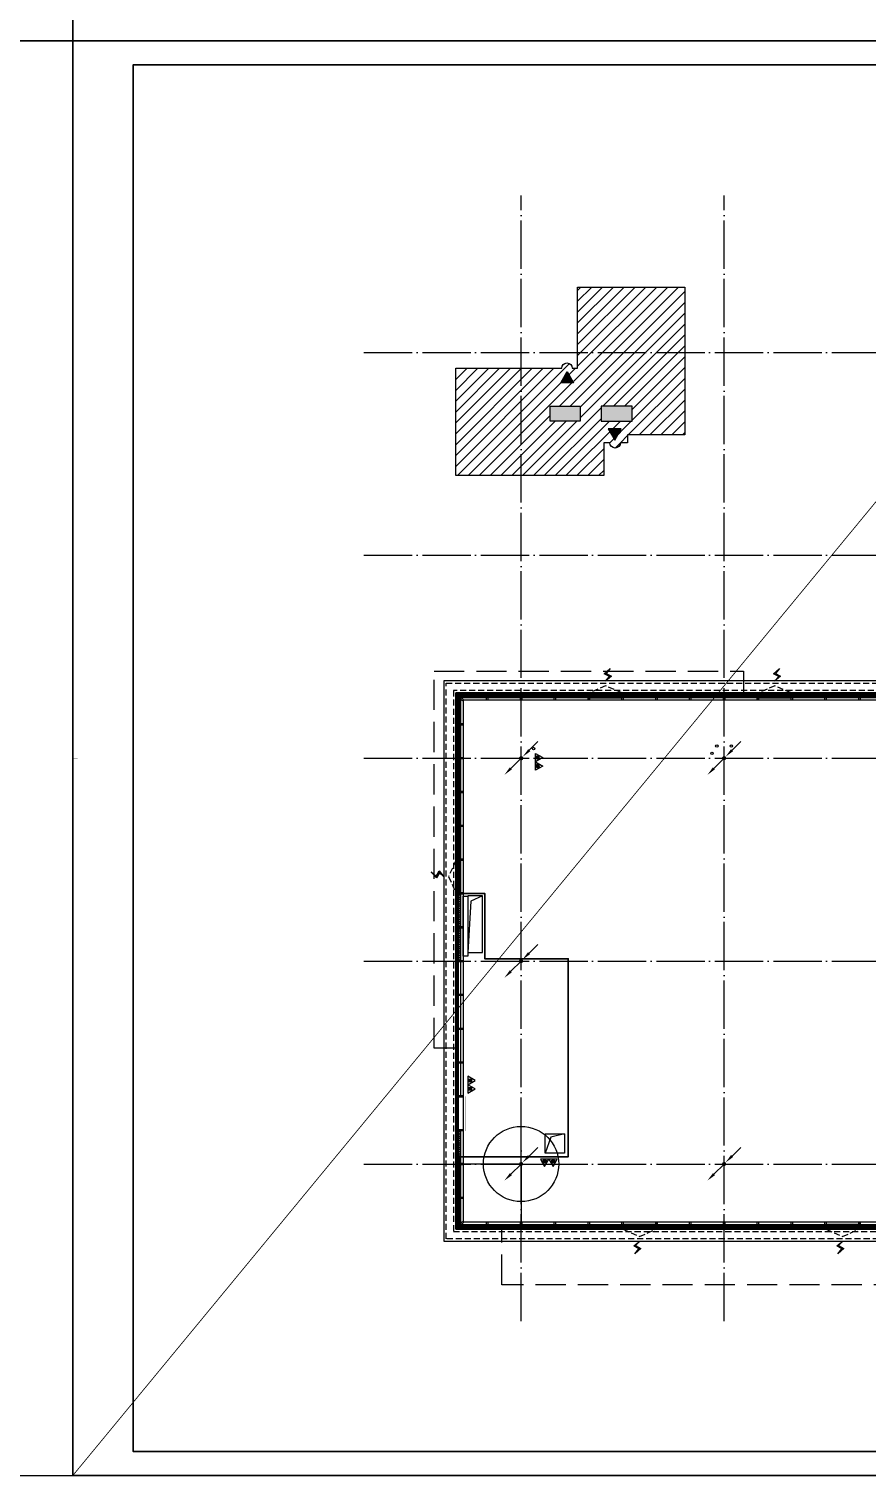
# Model space of a CAD drawing. Extents: x -292644 to 830497, y -12918 to 491457.
# Drawn here: x -20361 to 14315, y -12918 to 46989 of the extents above; entities that cross this region are included whole.
import ezdxf
from ezdxf.xclip import XClip

# ---------------------------------------------------------------- set-up
doc = ezdxf.new("R2010")
doc.units = 0
doc.header["$LTSCALE"] = 1000
doc.header["$MEASUREMENT"] = 0
for name, pattern in [('10#楼幕墙$0$DASH', [0.35, 0.25, -0.1]), ('104-10 轴网$0$DOTE', [2.42, 2, -0.2, 0.02, -0.2]), ('CENTER2', [1.125, 0.75, -0.125, 0.125, -0.125]), ('X-104 8#10#平面_t3$0$109-34 轴网$0$L1$0$$AUDIT_BAD_LTYPE1', [0]), ('X-104 8#10#平面_t3$0$CACHE', [0.375, 0.25, -0.125]), ('X-104 8#10#平面_t3$0$DASH', [0.35, 0.25, -0.1])]:
    doc.linetypes.add(name, pattern=pattern)
doc.layers.get('0').update_dxf_attribs({"linetype": 'CONTINUOUS'})
doc.layers.get('Defpoints').update_dxf_attribs({"linetype": 'CONTINUOUS'})
doc.layers.add('10#楼幕墙$0$04-不打印_辅助线', color=165, linetype='CONTINUOUS', plot=False)
doc.layers.add('X-104 8#10#平面_t3$0$04-不打印_辅助线', color=165, linetype='CONTINUOUS', plot=False)
for name, color, linetype in [('10#楼幕墙$0$04-电动窗', 1, 'CONTINUOUS'), ('10#楼幕墙$0$A-C_玻璃幕墙', 140, 'CONTINUOUS'), ('10#楼幕墙$0$A-C_窗', 140, 'CONTINUOUS'), ('10#楼幕墙$0$A-C_窗b', 191, 'CONTINUOUS'), ('10#楼幕墙$0$A-金属背板', 30, 'CONTINUOUS'), ('104-10 轴网$0$A_AXIS-轴线', 36, '104-10 轴网$0$DOTE'), ('LWIRE', 4, 'CONTINUOUS'), ('WIRE-消防广播', 2, 'CENTER2'), ('X-104 8#10#平面_t3$0$05-填充_156', 156, 'CONTINUOUS'), ('X-104 8#10#平面_t3$0$05-填充_天正', 26, 'CONTINUOUS'), ('X-104 8#10#平面_t3$0$A-O_分水线', 127, 'CONTINUOUS'), ('X-104 8#10#平面_t3$0$A-O_屋面', 201, 'CONTINUOUS'), ('X-104 8#10#平面_t3$0$A-O_散水', 134, 'CONTINUOUS'), ('X-104 8#10#平面_t3$0$A-TECH_结构', 21, 'CONTINUOUS'), ('X-104 8#10#平面_t3$0$A_STR-砼柱', 51, 'CONTINUOUS'), ('X-104 8#10#平面_t3$0$E-立面轮廓', 241, 'CONTINUOUS'), ('X-104 8#10#平面_t3$0$水-消火栓', 41, 'CONTINUOUS'), ('X-104 8#10#平面_t3$0$水-雨水管', 4, 'X-104 8#10#平面_t3$0$TG_Y')]:
    doc.layers.add(name, color=color, linetype=linetype)
doc.layers.add('X-104 8#10#平面_t3$0$000套内', color=226, linetype='CONTINUOUS', lineweight=30, plot=False)
doc.layers.get('X-104 8#10#平面_t3$0$A-O_分水线').off()
doc.styles.get("Standard").update_dxf_attribs({"font": 'gbenor.shx', "bigfont": 'gbcbig.shx'})
doc.styles.add('X-104 8#10#平面_t3$0$TG_LINETYPE', font='romans2.shx', dxfattribs={"width": 0.8, "height": 3, "bigfont": 'hzdf2.shx'})
doc.linetypes.add('X-104 8#10#平面_t3$0$TG_Y', pattern='A,5,-0.3,["Y",X-104 8#10#平面_t3$0$TG_LINETYPE,S=0.1,R=0,X=-0.23,Y=-0.15],0', length=5.3)

# ---------------------------------------------------------------- blocks, each defined once
blk = doc.blocks.new('图框-A1')
for points, const_width in [([(0, 0), (841, 0), (841, 594), (0, 594)], 0.05), ([(766, 584), (25, 584), (25, 10), (766, 10)], 0.5)]:
    blk.add_lwpolyline(points, close=True, dxfattribs=dict(const_width=const_width))
at = {"const_width": 0.05}
blk.add_lwpolyline([(0, 297), (2, 297)], dxfattribs=at)
blk = doc.blocks.new('104-10 轴网')
at = {"layer": '104-10 轴网$0$A_AXIS-轴线', "linetype": '104-10 轴网$0$DOTE'}
for p, q in [((0, -6500), (0, 40100)), ((8400, -6500), (8400, 40100)), ((-6500, 33600), (48500, 33600)), ((-6500, 25200), (48500, 25200)), ((-6500, 16800), (48500, 16800)), ((-6500, 8400), (48500, 8400)), ((-6500, 0), (48500, 0))]:
    blk.add_line(p, q, dxfattribs=at)
at = {"layer": 'Defpoints'}
blk.add_lwpolyline([(-16050, 45500), (58050, 45500), (58050, -11900), (-16050, -11900)], close=True, dxfattribs=at)
blk = doc.blocks.new('104-8910 结构')
at = {"layer": 'Defpoints'}
blk.add_lwpolyline([(-19000, -118200), (61000, -118200), (61000, 41800), (-19000, 41800)], close=True, dxfattribs=at)
blk = doc.blocks.new('X-104 8#10#平面_t3$0$yteiteru7y6')
at = {"layer": 'X-104 8#10#平面_t3$0$A-TECH_结构'}
for points in [[(43600, 25200), (44000, 25200), (44000, 23900), (43600, 23900)], [(17550, 10050), (17550, 8750), (17000, 8750), (17181, 9940)], [(17550, 8750), (17000, 8750), (17000, 10050), (17550, 10050)], [(33550, 10050), (33550, 8750), (32950, 8750), (33138, 9881)]]:
    blk.add_lwpolyline(points, close=True, dxfattribs=at)
at = {"layer": 'X-104 8#10#平面_t3$0$A-TECH_结构', "linetype": 'X-104 8#10#平面_t3$0$109-34 轴网$0$L1$0$$AUDIT_BAD_LTYPE1'}
blk.add_lwpolyline([(44000, 25200), (43777, 25047), (43600, 23900)], dxfattribs=at)
at = {"layer": 'X-104 8#10#平面_t3$0$A-TECH_结构'}
for points in [[(-1600, 11100), (-2085, 10876), (-2200, 8750)], [(44200, 8200), (43644, 8094), (43200, 6650)]]:
    blk.add_lwpolyline(points, dxfattribs=at)
at = {"layer": 'X-104 8#10#平面_t3$0$A-TECH_结构', "linetype": 'X-104 8#10#平面_t3$0$109-34 轴网$0$L1$0$$AUDIT_BAD_LTYPE1'}
for points in [[(-2200, 8750), (-1600, 8750), (-1600, 11100), (-2200, 11100)], [(33550, 8750), (32950, 8750), (32950, 10050), (33550, 10050)], [(43200, 8200), (44200, 8200), (44200, 6650), (43200, 6650)]]:
    blk.add_lwpolyline(points, close=True, dxfattribs=at)
blk = doc.blocks.new('X-104 8#10#平面_t3$0$rhyseuyi')
at = {"layer": 'X-104 8#10#平面_t3$0$A-TECH_结构', "linetype": 'X-104 8#10#平面_t3$0$109-34 轴网$0$L1$0$$AUDIT_BAD_LTYPE1'}
blk.add_lwpolyline([(22550, 20800), (22550, 36250), (44650, 36250), (44650, 5750), (33550, 5750), (33550, 2800), (27850, 2800), (27850, -2650), (-2650, -2650), (-2650, 19450), (17800, 19450), (17800, 20800)], close=True, dxfattribs=at)
blk = doc.blocks.new('10#楼幕墙$0$2')
for points in [[(-199772, 234016), (-199772, 236514)], [(-199772, 234016), (-202271, 234016)], [(-199772, 234016), (-199772, 231517)], [(-199772, 234016), (-197274, 234016)]]:
    blk.add_lwpolyline(points)
blk.add_circle((-199772, 234016), 1557)
blk = doc.blocks.new('10#楼幕墙$0$ii')
blk.add_lwpolyline([(-1340, 0), (0, 0), (0, -150), (-1340, -150)], close=True)
blk = doc.blocks.new('10#楼幕墙$0$$TCHSYS$WIN2D')
for p, q in [((-0.5, 0.5), (0.5, 0.5)), ((-0.5, 0.5), (-0.5, -0.5)), ((0.5, 0.5), (0.5, -0.5)), ((0.5, 0.167), (-0.5, 0.167)), ((0.5, -0.167), (-0.5, -0.167)), ((-0.5, -0.5), (0.5, -0.5))]:
    blk.add_line(p, q)
blk = doc.blocks.new('10#楼幕墙$0$开启扇')
at = {"layer": '10#楼幕墙$0$04-电动窗'}
h = blk.add_hatch(color=1, dxfattribs=at)
h.dxf.hatch_style = 1
h.paths.add_polyline_path([(681, 540), (510, 729), (726, 846), (478, 1066), (647, 856), (430, 739)])
at = {"linetype": '10#楼幕墙$0$DASH'}
blk.add_lwpolyline([(0, 50), (670, 350), (1340, 50)], dxfattribs=at)
at = {"layer": '10#楼幕墙$0$04-电动窗', "color": 1}
blk.add_lwpolyline([(681, 540), (510, 729), (726, 846), (478, 1066), (647, 856), (430, 739), (681, 540)], close=True, dxfattribs=at)
at = {"xscale": -1340, "yscale": 300, "zscale": 1340, "rotation": 180}
blk.add_blockref('10#楼幕墙$0$$TCHSYS$WIN2D', (670, -100), dxfattribs=at)
blk = doc.blocks.new('10#楼幕墙$0$$WINLIB2D$00000039')
at = {"color": 0}
for points in [[(-0.5, 0.5), (-0.5, -0.5)], [(0.5, 0.5), (-0.5, 0.5)], [(0.5, -0.5), (0.5, 0.5)], [(-0.5, 0.167), (0.5, 0.167)], [(-0.452, -0.167), (-0.5, 0.084)], [(-0.384, -0.167), (-0.448, 0.167)], [(-0.316, -0.167), (-0.38, 0.167)], [(-0.248, -0.167), (-0.312, 0.167)], [(-0.18, -0.167), (-0.244, 0.167)], [(-0.112, -0.167), (-0.176, 0.167)], [(-0.044, -0.167), (-0.108, 0.167)], [(0.024, -0.167), (-0.04, 0.167)], [(0.092, -0.167), (0.028, 0.167)], [(0.16, -0.167), (0.096, 0.167)], [(0.228, -0.167), (0.164, 0.167)], [(0.296, -0.167), (0.232, 0.167)], [(0.364, -0.167), (0.3, 0.167)], [(0.432, -0.167), (0.368, 0.167)], [(0.5, -0.167), (0.436, 0.167)], [(-0.5, -0.167), (0.5, -0.167)], [(0.5, -0.5), (-0.5, -0.5)]]:
    blk.add_lwpolyline(points, dxfattribs=at)
blk = doc.blocks.new('10#楼幕墙')
at = {"layer": '10#楼幕墙$0$04-不打印_辅助线'}
for points in [[(-18550, 46500), (65550, 46500), (65550, 105900), (-18550, 105900)], [(-18550, -12900), (65550, -12900), (65550, 46500), (-18550, 46500)], [(22600, 20800), (17800, 20800), (17800, 19400), (-2600, 19400), (-2600, -2600), (27800, -2600), (27800, 2800), (33500, 2800), (33500, 5800), (44600, 5800), (44600, 36200), (22600, 36200)]]:
    blk.add_lwpolyline(points, close=True, dxfattribs=at)
at = {"layer": '10#楼幕墙$0$A-C_玻璃幕墙'}
for points in [[(18030, 19500), (-2700, 19500), (-2700, -2700), (27900, -2700), (27900, 4100), (29205, 4100)], [(17970, 19450), (-2650, 19450), (-2650, 2830)], [(17970, 19300), (-2500, 19300), (-2500, 2830)], [(18030, 19200), (-2400, 19200), (-2400, -2400), (27600, -2400), (27600, 4400), (28128, 4400)], [(-2500, 1370), (-2500, -2500), (27700, -2500), (27700, 4300), (28130, 4300)], [(-2650, 1370), (-2650, -2650), (27850, -2650), (27850, 4150), (28130, 4150)]]:
    blk.add_lwpolyline(points, dxfattribs=at)
for points in [[(-2671, 19429), (-2629, 19471), (-2379, 19221), (-2421, 19179)], [(-1370, 19200), (-1430, 19200), (-1430, 19500), (-1370, 19500)], [(30, 19200), (-30, 19200), (-30, 19500), (30, 19500)], [(1430, 19200), (1370, 19200), (1370, 19500), (1430, 19500)], [(2830, 19200), (2770, 19200), (2770, 19500), (2830, 19500)], [(4230, 19200), (4170, 19200), (4170, 19500), (4230, 19500)], [(5630, 19200), (5570, 19200), (5570, 19500), (5630, 19500)], [(7030, 19200), (6970, 19200), (6970, 19500), (7030, 19500)], [(8430, 19200), (8370, 19200), (8370, 19500), (8430, 19500)], [(9830, 19200), (9770, 19200), (9770, 19500), (9830, 19500)], [(11230, 19200), (11170, 19200), (11170, 19500), (11230, 19500)], [(12630, 19200), (12570, 19200), (12570, 19500), (12630, 19500)], [(14030, 19200), (13970, 19200), (13970, 19500), (14030, 19500)], [(-2400, 18230), (-2400, 18170), (-2700, 18170), (-2700, 18230)], [(-2400, 16830), (-2400, 16770), (-2700, 16770), (-2700, 16830)], [(-2400, 15430), (-2400, 15370), (-2700, 15370), (-2700, 15430)], [(-2400, 14030), (-2400, 13970), (-2700, 13970), (-2700, 14030)], [(-2400, 12630), (-2400, 12570), (-2700, 12570), (-2700, 12630)], [(-2400, 11230), (-2400, 11170), (-2700, 11170), (-2700, 11230)], [(-2400, 9830), (-2400, 9770), (-2700, 9770), (-2700, 9830)], [(-2400, 8430), (-2400, 8370), (-2700, 8370), (-2700, 8430)], [(-2400, 7030), (-2400, 6970), (-2700, 6970), (-2700, 7030)], [(-2400, 5630), (-2400, 5570), (-2700, 5570), (-2700, 5630)], [(-2400, 4230), (-2400, 4170), (-2700, 4170), (-2700, 4230)], [(-2400, 2830), (-2400, 2770), (-2700, 2770), (-2700, 2830)], [(-2400, 1430), (-2400, 1370), (-2700, 1370), (-2700, 1430)], [(-2400, 30), (-2400, -30), (-2700, -30), (-2700, 30)], [(-2400, -1370), (-2400, -1430), (-2700, -1430), (-2700, -1370)], [(-2650, -2608), (-2608, -2650), (-2379, -2421), (-2421, -2379)], [(-1370, -2700), (-1430, -2700), (-1430, -2400), (-1370, -2400)], [(30, -2700), (-30, -2700), (-30, -2400), (30, -2400)], [(1430, -2700), (1370, -2700), (1370, -2400), (1430, -2400)], [(2830, -2700), (2770, -2700), (2770, -2400), (2830, -2400)], [(4230, -2700), (4170, -2700), (4170, -2400), (4230, -2400)], [(5630, -2700), (5570, -2700), (5570, -2400), (5630, -2400)], [(7030, -2700), (6970, -2700), (6970, -2400), (7030, -2400)], [(8430, -2700), (8370, -2700), (8370, -2400), (8430, -2400)], [(9830, -2700), (9770, -2700), (9770, -2400), (9830, -2400)], [(11230, -2700), (11170, -2700), (11170, -2400), (11230, -2400)], [(12630, -2700), (12570, -2700), (12570, -2400), (12630, -2400)], [(14030, -2700), (13970, -2700), (13970, -2400), (14030, -2400)]]:
    blk.add_lwpolyline(points, close=True, dxfattribs=at)
at = {"layer": '10#楼幕墙$0$A-金属背板'}
for points in [[(-2620, 8370), (-2620, 7030), (-2600, 7030), (-2600, 8370)], [(-2620, 6970), (-2620, 5630), (-2600, 5630), (-2600, 6970)], [(-2620, 5570), (-2620, 4230), (-2600, 4230), (-2600, 5570)], [(-2620, 4170), (-2620, 2830), (-2600, 2830), (-2600, 4170)], [(-2620, 1370), (-2620, 30), (-2600, 30), (-2600, 1370)]]:
    blk.add_lwpolyline(points, close=True, dxfattribs=at)
at = {"layer": '10#楼幕墙$0$04-不打印_辅助线'}
blk.add_blockref('10#楼幕墙$0$2', (199772, -234016), dxfattribs=at)
at = {"layer": '10#楼幕墙$0$A-C_玻璃幕墙', "xscale": -1}
for p in [(4170, 19450), (11170, 19450)]:
    blk.add_blockref('10#楼幕墙$0$开启扇', p, dxfattribs=at)
at = {"layer": '10#楼幕墙$0$A-C_玻璃幕墙'}
for p in [(1370, 19450), (8370, 19450), (9770, 19450)]:
    blk.add_blockref('10#楼幕墙$0$ii', p, dxfattribs=at)
for p, rotation in [((-2650, 16770), 90), ((-2650, -30), 90), ((30, -2650), 180), ((7030, -2650), 180), ((8430, -2650), 180)]:
    blk.add_blockref('10#楼幕墙$0$ii', p, dxfattribs=dict(at, rotation=rotation))
at = {"layer": '10#楼幕墙$0$A-C_玻璃幕墙', "xscale": -1, "rotation": 180}
blk.add_blockref('10#楼幕墙$0$开启扇', (12630, -2650), dxfattribs=at)
at = {"layer": '10#楼幕墙$0$A-C_窗', "xscale": 1340, "yscale": 300.0000000000001, "zscale": -1340, "rotation": 90}
for p in [(-2550, 10500), (-2550, 9100)]:
    blk.add_blockref('10#楼幕墙$0$$WINLIB2D$00000039', p, dxfattribs=at)
at = {"layer": '10#楼幕墙$0$A-C_窗b', "color": 4, "xscale": -1}
for p, rotation in [((-2650, 12570), 90), ((4230, -2650), 180)]:
    blk.add_blockref('10#楼幕墙$0$开启扇', p, dxfattribs=dict(at, rotation=rotation))
at = {"layer": 'Defpoints', "color": 2, "xscale": 1340, "yscale": 300.0000000000001, "zscale": -1340, "rotation": 90}
blk.add_blockref('10#楼幕墙$0$$WINLIB2D$00000039', (-2550, 700), dxfattribs=at)
blk = doc.blocks.new('X-104 8#10#平面_t3$0$gfdsaewqe')
h = blk.add_hatch(color=4)
h.dxf.hatch_style = 1
h.paths.add_polyline_path([(0, 0), (-2072, 1196), (-2072, -1196)])
at = {"color": 4}
blk.add_lwpolyline([(0, 0), (-2072, 1196), (-2072, -1196)], close=True, dxfattribs=at)
blk = doc.blocks.new('X-104 8#10#平面_t3$0$$TWTSYS$00000546')
h = blk.add_hatch()
h.set_pattern_fill('ANSI31', color=256, scale=200, style=0)
h.set_pattern_definition([(45, (-38543.802, -6670.83), (-17.67767, 17.67767), [])])
h.paths.add_polyline_path([(-65, 174), (65, 174), (65, 44), (-65, 44)])
for points in [[(0, 344), (-198, 0), (198, 0)], [(-65, 174), (65, 174), (65, 44), (-65, 44)]]:
    blk.add_lwpolyline(points, close=True)
blk = doc.blocks.new('X-104 8#10#平面_t3$0$A$C46662BA1')
at = {"layer": 'X-104 8#10#平面_t3$0$水-消火栓'}
blk.add_circle((520, 17200), 50, dxfattribs=at)
at = {"layer": 'X-104 8#10#平面_t3$0$水-雨水管', "linetype": 'Continuous'}
blk.add_circle((7900, 17000), 50, dxfattribs=at)
at = {"layer": 'X-104 8#10#平面_t3$0$水-雨水管', "color": 160, "linetype": 'Continuous'}
for centre in [(8100, 17300), (8700, 17300)]:
    blk.add_circle(centre, 50, dxfattribs=at)
at = {"layer": 'X-104 8#10#平面_t3$0$水-消火栓', "yscale": 0.88, "zscale": 0.88}
for p, xscale, rotation in [((600, 16825), -0.88, 270), ((600, 16475), -0.88, 270), ((-2200, 3457), 0.88, 270), ((-2200, 3108), 0.88, 270), ((975, 200), 0.88, 179.9999999999992), ((1325, 200), 0.88, 179.9999999999992)]:
    blk.add_blockref('X-104 8#10#平面_t3$0$$TWTSYS$00000546', p, dxfattribs=dict(at, xscale=xscale, rotation=rotation))
blk = doc.blocks.new('X-104 8#10#平面_t3$0$rfdsgdfhgh')
at = {"layer": 'X-104 8#10#平面_t3$0$A-TECH_结构', "linetype": 'X-104 8#10#平面_t3$0$109-34 轴网$0$L1$0$$AUDIT_BAD_LTYPE1'}
blk.add_lwpolyline([(-850, 850), (-50, 850), (-50, 50), (-850, 50)], close=True, dxfattribs=at)
blk.add_lwpolyline([(-50, 850), (-617, 705.5), (-850, 50)], dxfattribs=at)
blk = doc.blocks.new('X-104 8#10#平面_t3')
at = {"layer": 'X-104 8#10#平面_t3$0$05-填充_156'}
h = blk.add_hatch(dxfattribs=at)
h.set_pattern_fill('ANSI31', color=256, scale=200)
h.set_pattern_definition([(45, (-62199.3, 69511.3), (-224.5064, 224.5064), [])])
h.paths.add_polyline_path([(6780, 36300), (2340, 36300), (2340, 32940), (2120, 32940, 1), (1680, 32940), (1080, 32940), (-2700, 32940), (-2700, 28500), (3420, 28500), (3420, 29860), (3672, 29860, 1), (4112, 29860), (4410, 29860), (4410, 30180), (6780, 30180)])
h.paths.add_polyline_path([(4600, 31370), (4600, 30750), (3310, 30750), (3310, 31370)], flags=16)
h.paths.add_polyline_path([(2450, 31370), (2450, 30750), (1200, 30750), (1200, 31370)], flags=16)
at = {"layer": 'X-104 8#10#平面_t3$0$05-填充_天正'}
h = blk.add_hatch(color=256, dxfattribs=at)
h.dxf.hatch_style = 1
h.paths.add_polyline_path([(1200, 31370), (2450, 31370), (2450, 30750), (1200, 30750)])
h = blk.add_hatch(color=256, dxfattribs=at)
h.dxf.hatch_style = 1
h.paths.add_polyline_path([(3310, 30750), (4600, 30750), (4600, 31370), (3310, 31370)])
at = {"linetype": 'X-104 8#10#平面_t3$0$109-34 轴网$0$L1$0$$AUDIT_BAD_LTYPE1'}
for points in [[(65550, 105900), (65550, 46500), (-18550, 46500), (-18550, 105900)], [(65550, 46500), (65550, -12900), (-18550, -12900), (-18550, 46500)]]:
    blk.add_lwpolyline(points, close=True, dxfattribs=at)
at = {"linetype": 'X-104 8#10#平面_t3$0$109-34 轴网$0$L1$0$$AUDIT_BAD_LTYPE1', "const_width": 20}
blk.add_lwpolyline([(-2296, 1370), (-2296, 2800)], dxfattribs=at)
at = {"layer": 'X-104 8#10#平面_t3$0$000套内'}
blk.add_lwpolyline([(-2550, 300), (1950, 300), (1950, 8500), (-1500, 8500), (-1500, 11200), (-2550, 11200), (-2550, 19350), (17050, 19350), (17050, 19350), (17050, 11550), (16900, 11550), (16900, 8650), (21550, 8650), (21550, 7550), (25450, 7550), (25450, 6650), (27750, 6650), (27750, -2550), (-2550, -2550), (-2550, 300)], dxfattribs=at)
at = {"layer": 'X-104 8#10#平面_t3$0$04-不打印_辅助线'}
for points in [[(-102650, 46500), (-18550, 46500), (-18550, 105900), (-102650, 105900)], [(-102650, -12900), (-18550, -12900), (-18550, 46500), (-102650, 46500)]]:
    blk.add_lwpolyline(points, close=True, dxfattribs=at)
at = {"layer": 'X-104 8#10#平面_t3$0$A-O_屋面', "linetype": 'X-104 8#10#平面_t3$0$DASH', "ltscale": 5}
for points in [[(32800, 36300), (32800, 37200), (47000, 37200), (47000, 21800), (47000, 21800), (47000, 16000), (45600, 16000), (45600, 4800), (34400, 4800), (34400, 3400), (28800, 3400), (28800, -3600), (17600, -3600), (17600, -5000), (-800, -5000), (-800, -2700)], [(-2700, 4800), (-3600, 4800), (-3600, 20400), (9200, 20400), (9200, 19500)]]:
    blk.add_lwpolyline(points, dxfattribs=at)
at = {"layer": 'X-104 8#10#平面_t3$0$A-O_散水'}
blk.add_lwpolyline([(17800, 20000), (-3200, 20000), (-3200, -3200), (28400, -3200), (28400, -300), (27900, -300), (27900, -2700), (-2700, -2700), (-2700, 19500), (17800, 19500), (17800, 20000)], dxfattribs=at)
at = {"layer": 'X-104 8#10#平面_t3$0$A-O_散水', "linetype": 'X-104 8#10#平面_t3$0$CACHE'}
blk.add_lwpolyline([(22100, 19600), (-2800, 19600), (-2800, -2800), (28000, -2800), (28000, 4000), (28300, 4000), (28300, -3100), (-3100, -3100), (-3100, 19900), (22100, 19900)], close=True, dxfattribs=at)
at = {"layer": 'X-104 8#10#平面_t3$0$A_STR-砼柱'}
blk.add_lwpolyline([(3672, 29860), (3420, 29860), (3420, 28500), (-2700, 28500), (-2700, 32940), (1080, 32940), (1080, 32940), (1680, 32940, -1), (2120, 32940), (2340, 32940), (2340, 36300), (6780, 36300), (6780, 30180), (4410, 30180), (4410, 29860), (4112, 29860, -1), (3672, 29860, 1)], format="xyb", dxfattribs=at)
for points in [[(1200, 31370), (2450, 31370), (2450, 30750), (1200, 30750)], [(3310, 30750), (4600, 30750), (4600, 31370), (3310, 31370)]]:
    blk.add_lwpolyline(points, close=True, dxfattribs=at)
at = {"layer": 'X-104 8#10#平面_t3$0$E-立面轮廓', "ltscale": 2}
blk.add_lwpolyline([(-2400, 11089), (-2200, 11089), (-2200, 8600), (-2400, 8600)], close=True, dxfattribs=at)
at = {"linetype": 'X-104 8#10#平面_t3$0$109-34 轴网$0$L1$0$$AUDIT_BAD_LTYPE1'}
ref = blk.add_blockref('10#楼幕墙', (0, 0), dxfattribs=at)
XClip(ref).set_block_clipping_path([(-18550, -12900), (65550.0000000001, 343500.0000000001)])
at = {"xscale": 100, "yscale": 100, "zscale": 100}
for p in [(-18550, 46500), (-18550, -12900)]:
    blk.add_blockref('图框-A1', p, dxfattribs=at)
at = {"linetype": 'X-104 8#10#平面_t3$0$109-34 轴网$0$L1$0$$AUDIT_BAD_LTYPE1'}
ref = blk.add_blockref('104-10 轴网', (0, 0), dxfattribs=at)
XClip(ref).set_block_clipping_path([(-16050, -11900), (58050, 45500)])
ref = blk.add_blockref('104-8910 结构', (-130, 106300), dxfattribs=at)
XClip(ref).set_block_clipping_path([(-15919.9999999996, -118200.0000000001), (58180.0000000005, -60800.0000000001)])
at = {"color": 6, "yscale": 0.224, "zscale": 0.224, "rotation": 270}
for p, xscale in [((1907, 32801), -0.224), ((3875, 29970), 0.224)]:
    blk.add_blockref('X-104 8#10#平面_t3$0$gfdsaewqe', p, dxfattribs=dict(at, xscale=xscale))
at = {"layer": 'X-104 8#10#平面_t3$0$A-O_分水线', "linetype": 'X-104 8#10#平面_t3$0$109-34 轴网$0$L1$0$$AUDIT_BAD_LTYPE1'}
blk.add_blockref('X-104 8#10#平面_t3$0$A$C46662BA1', (0, 0), dxfattribs=at)
at = {"layer": 'X-104 8#10#平面_t3$0$A-TECH_结构', "linetype": 'X-104 8#10#平面_t3$0$109-34 轴网$0$L1$0$$AUDIT_BAD_LTYPE1'}
for name, p in [('X-104 8#10#平面_t3$0$rhyseuyi', (0, 0)), ('X-104 8#10#平面_t3$0$yteiteru7y6', (0, 0)), ('X-104 8#10#平面_t3$0$rfdsgdfhgh', (1850, 400))]:
    blk.add_blockref(name, p, dxfattribs=at)
blk = doc.blocks.new('$TelecSys$00000080')
for p, q in [((-0.7, -0.7), (0, 0)), ((0.104, 0.104), (0.104, 0.104)), ((-0.104, -0.104), (-0.104, -0.104))]:
    blk.add_line(p, q)
at = {"const_width": 0.142}
blk.add_lwpolyline([(0.071, 0, 1), (-0.071, 0, 1)], format="xyb", close=True, dxfattribs=at)
blk.add_solid([(-0.63, -0.77), (-0.77, -0.63), (-1.15, -1.15)])
at = {"width": 0.8, "flags": 9}
blk.add_attdef('A', (0, 0), '', height=0.00002, rotation=180, dxfattribs=at)
blk = doc.blocks.new('$TelecSys$00000078')
for p, q in [((1.15, 1.15), (0.55, 0.55)), ((0.104, 0.104), (0.104, 0.104)), ((-0.104, -0.104), (-0.104, -0.104))]:
    blk.add_line(p, q)
at = {"const_width": 0.142}
blk.add_lwpolyline([(-0.071, 0, 1), (0.071, 0, 1)], format="xyb", close=True, dxfattribs=at)
blk.add_solid([(0.62, 0.48), (0.48, 0.62), (0.1, 0.1)])
at = {"width": 0.8, "flags": 9}
blk.add_attdef('A', (0, 0), '', height=0.00002, dxfattribs=at)

msp = doc.modelspace()

# ---------------------------------------------------------------- linework, layer by layer
at = {"layer": 'WIRE-消防广播', "linetype": 'CENTER2', "const_width": 35}
msp.add_lwpolyline([(-18550, -12900), (177307, 224700)], dxfattribs=at)

# ---------------------------------------------------------------- block references
msp.add_blockref('X-104 8#10#平面_t3', (0, 0))
at = {"layer": 'LWIRE', "xscale": 600, "yscale": 600, "zscale": 600}
for name, p in [('$TelecSys$00000078', (10, 16800)), ('$TelecSys$00000078', (8400, 16800)), ('$TelecSys$00000080', (0, 16800)), ('$TelecSys$00000080', (8400, 16800)), ('$TelecSys$00000078', (0, 8400)), ('$TelecSys$00000080', (0, 8400)), ('$TelecSys$00000078', (0, 0)), ('$TelecSys$00000078', (8400, 0)), ('$TelecSys$00000080', (0, 0)), ('$TelecSys$00000080', (8400, 0))]:
    msp.add_blockref(name, p, dxfattribs=at)

doc.saveas('drawing.dxf')
